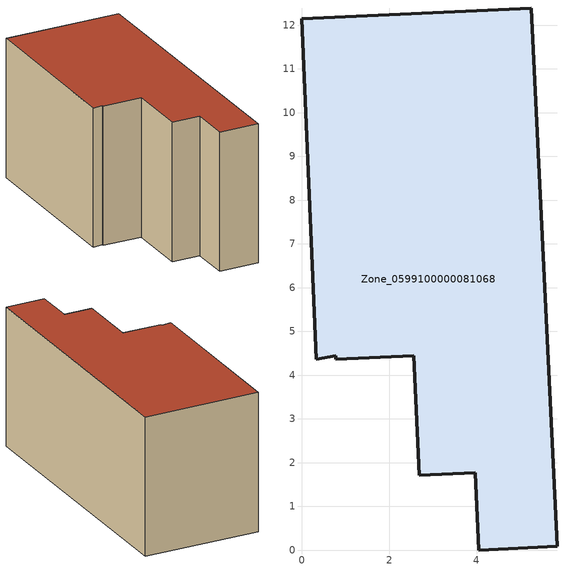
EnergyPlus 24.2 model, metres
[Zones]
Zone_0599100000081068
 floor ground (C_G): 5.84,0.08 4.05,0 3.96,1.76 2.68,1.71 2.56,4.44 0.78,4.36 0.77,4.44 0.33,4.36 0,12.14 5.25,12.39 z0
 wall outside (C_F): 2.56,4.44 2.68,1.71 3.96,1.76 4.05,0 5.84,0.08 5.25,12.39 0,12.14 0.33,4.36 0.77,4.44 0.78,4.36 2.56,4.44 z0:6.32
 roof outside (C_R): 0,12.14 0.33,4.36 0.77,4.44 0.78,4.36 2.56,4.44 2.68,1.71 3.96,1.76 4.05,0 5.84,0.08 5.25,12.39 z6.32
[BUILDING]
Pand.0599100000081068: North Axis=0; Terrain=City; Loads Convergence Tolerance Value=0.04; Temperature Convergence Tolerance Value=0.4; Solar Distribution=FullExterior; Maximum Number of Warmup Days=25; Minimum Number of Warmup Days=1
[Site:Location]
Rotterdam.The.Hague.AP_ZH_NLD Design_Conditions: Latitude=51.96; Longitude=4.45; Time Zone=1; Elevation=-4.5
[SITE:GROUNDTEMPERATURE:BUILDINGSURFACE]
18, 18, 18, 18, 18, 18, 18, 18, 18, 18, 18, 18
[MATERIAL] Thermal Absorptance=0.9; Solar Absorptance=0.7; Visible Absorptance=0.7
Name | Roughness | Thickness | Conductivity | Density | Specific Heat
G.TI.1946 | MediumSmooth | 0.15 | 1 | 540 | 1210
F.TI.1946 | Rough | 0.3 | 0.857143 | 1920 | 840
R.TI.1946 | MediumRough | 0.2 | 0.1 | 1500 | 1000
[CONSTRUCTION]
C_G: G.TI.1946
C_F: F.TI.1946
C_R: R.TI.1946
[ZONE]
Zone_0599100000081068: Type=1; Multiplier=1; Ceiling Height=Autocalculate; Volume=Autocalculate; Floor Area=autocalculate; Part of Total Floor Area=Yes
[ZONEINFILTRATION:DESIGNFLOWRATE]
Infil_Zone_0599100000081068: Zone or ZoneList or Space or SpaceList=Zone_0599100000081068; Schedule=AlwaysOn; Design Flow Rate Calculation Method=Flow/Area; Flow Rate per Floor Area=0.003; Constant Term Coefficient=1; Temperature Term Coefficient=0; Velocity Term Coefficient=0; Velocity Squared Term Coefficient=0
[HVACTEMPLATE:ZONE:IDEALLOADSAIRSYSTEM]
Zone_0599100000081068: Maximum Heating Supply Air Temperature=50; Minimum Cooling Supply Air Temperature=13; Maximum Heating Supply Air Humidity Ratio=0.0156; Minimum Cooling Supply Air Humidity Ratio=0.0077; Heating Limit=NoLimit; Cooling Limit=NoLimit; Dehumidification Control Type=ConstantSensibleHeatRatio; Cooling Sensible Heat Ratio=0.7; Dehumidification Setpoint=60; Humidification Control Type=None; Humidification Setpoint=30; Outdoor Air Method=None; Outdoor Air Flow Rate per Person=0.00944; Outdoor Air Flow Rate per Zone Floor Area=0; Outdoor Air Flow Rate per Zone=0; Demand Controlled Ventilation Type=None; Outdoor Air Economizer Type=NoEconomizer; Heat Recovery Type=None; Sensible Heat Recovery Effectiveness=0.7; Latent Heat Recovery Effectiveness=0.65
[ZONECONTROL:THERMOSTAT]
ThermostatControl_Zone_0599100000081068: Zone or ZoneList=Zone_0599100000081068; Control Type Schedule=DualSetpointControlType; Control 1=Thermostat_Zone_0599100000081068; Temperature Difference Between Cutout And Setpoint=0
[THERMOSTATSETPOINT:DUALSETPOINT]
Thermostat_Zone_0599100000081068: Heating Setpoint Temperature Schedule=HeatingSetpoint_Zone_0599100000081068; Cooling Setpoint Temperature Schedule=CoolingSetpoint_Zone_0599100000081068
[SCHEDULE:COMPACT]
HeatingSetpoint_Zone_0599100000081068: Through: 12/31, For: AllDays, Until: 24:00, 21
CoolingSetpoint_Zone_0599100000081068: Through: 12/31, For: AllDays, Until: 24:00, 24
DualSetpointControlType: Through: 12/31, For: AllDays, Until: 24:00, 4
AlwaysOn: Through: 12/31, For: AllDays, Until: 24:00, 1
